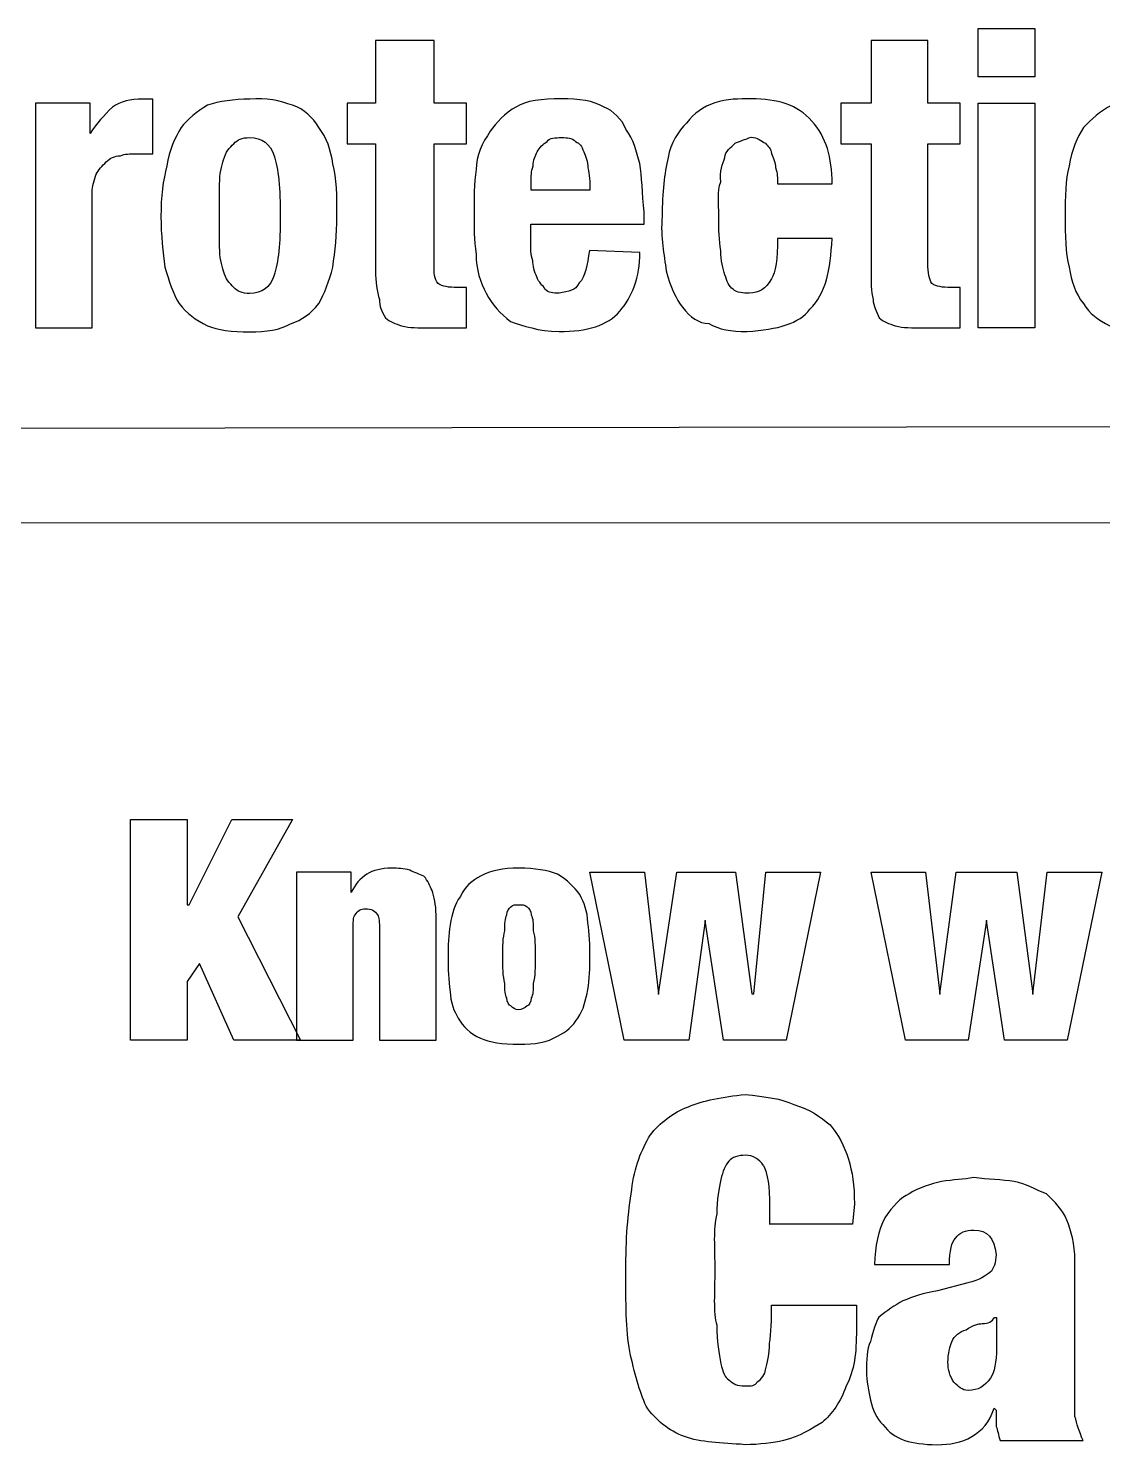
# Paper-space layout '1' of a CAD drawing. Header units: inches. Extents: x 1.3 to 17.9, y 1 to 11.6.
# Drawn here: x 15.49 to 15.888, y 6.682 to 7.207 of the extents above; entities that cross this region are included whole.
import ezdxf

# ---------------------------------------------------------------- set-up
doc = ezdxf.new("R2010")
doc.units = ezdxf.units.IN
doc.header["$MEASUREMENT"] = 0
doc.layers.add('ASEDOLIKE - Level 4', color=7, linetype='Continuous', lineweight=0)

psp = doc.layouts.new('1')

# ---------------------------------------------------------------- linework, layer by layer
at = {"layer": 'ASEDOLIKE - Level 4', "color": 7, "linetype": 'Continuous', "lineweight": 30}
for p, q in [((15.84192, 7.18912), (15.84192, 7.20711)), ((15.84192, 7.20711), (15.86292, 7.20711)), ((15.86292, 7.20711), (15.86292, 7.18912)), ((15.86292, 7.18912), (15.84192, 7.18912)), ((15.84192, 7.09613), (15.84192, 7.17937)), ((15.84192, 7.17937), (15.86292, 7.17937)), ((15.86292, 7.17937), (15.86292, 7.09613)), ((15.86292, 7.09613), (15.84192, 7.09613)), ((16.99806, 7.06103), (14.90368, 7.05803)), ((17.10379, 7.02428), (14.85944, 7.02353)), ((15.52773, 6.83218), (15.52773, 6.91392)), ((15.52773, 6.91392), (15.54873, 6.91392)), ((15.54873, 6.91392), (15.54873, 6.88242)), ((15.54948, 6.88242), (15.56522, 6.91392)), ((15.56522, 6.91392), (15.58772, 6.91392)), ((15.58772, 6.91392), (15.56747, 6.87792)), ((15.7107, 6.83218), (15.69795, 6.89442)), ((15.69795, 6.89442), (15.7182, 6.89442)), ((15.7182, 6.89442), (15.72345, 6.84943)), ((15.72345, 6.84943), (15.73019, 6.89442)), ((15.73019, 6.89442), (15.75194, 6.89442)), ((15.75194, 6.89442), (15.75794, 6.84943)), ((15.75869, 6.84943), (15.76319, 6.89442)), ((15.76319, 6.89442), (15.78344, 6.89442)), ((15.78344, 6.89442), (15.77069, 6.83218)), ((15.81493, 6.83218), (15.80218, 6.89442)), ((15.80218, 6.89442), (15.82243, 6.89442)), ((15.82243, 6.89442), (15.82768, 6.84943)), ((15.82768, 6.84943), (15.83368, 6.89442)), ((15.83368, 6.89442), (15.85617, 6.89442)), ((15.85617, 6.89442), (15.86217, 6.84943)), ((15.86217, 6.84943), (15.86742, 6.89442)), ((15.86742, 6.89442), (15.88767, 6.89442)), ((15.88767, 6.89442), (15.87492, 6.83218)), ((15.54873, 6.88242), (15.54948, 6.88242)), ((15.56747, 6.87792), (15.59072, 6.83218)), ((15.74069, 6.87642), (15.73469, 6.83218)), ((15.74744, 6.83218), (15.74069, 6.87642)), ((15.84492, 6.87642), (15.83818, 6.83218)), ((15.85167, 6.83218), (15.84492, 6.87642)), ((15.55323, 6.86068), (15.54873, 6.85393)), ((15.56597, 6.83218), (15.55323, 6.86068)), ((15.54873, 6.85393), (15.54873, 6.83218)), ((15.75794, 6.84943), (15.75869, 6.84943)), ((15.54873, 6.83218), (15.52773, 6.83218)), ((15.59072, 6.83218), (15.56597, 6.83218)), ((15.73469, 6.83218), (15.7107, 6.83218)), ((15.77069, 6.83218), (15.74744, 6.83218)), ((15.83818, 6.83218), (15.81493, 6.83218)), ((15.87492, 6.83218), (15.85167, 6.83218))]:
    psp.add_line(p, q, dxfattribs=at)
for points, knots in [([(15.64021, 7.20261), (15.64021, 7.20261), (15.64021, 7.17937), (15.64021, 7.17937), (15.64021, 7.17937), (15.65221, 7.17937), (15.65221, 7.17937), (15.65221, 7.17937), (15.65221, 7.16437), (15.65221, 7.16437), (15.65221, 7.16437), (15.64021, 7.16437), (15.64021, 7.16437), (15.64021, 7.16437), (15.64021, 7.12013), (15.64021, 7.12013), (15.64021, 7.11638), (15.64021, 7.11413), (15.64171, 7.11263), (15.64246, 7.11188), (15.64471, 7.11113), (15.64771, 7.11113), (15.64846, 7.11113), (15.64921, 7.11113), (15.64996, 7.11113), (15.65071, 7.11113), (15.65146, 7.11113), (15.65221, 7.11113), (15.65221, 7.11113), (15.65221, 7.09613), (15.65221, 7.09613), (15.64996, 7.09613), (15.64771, 7.09613), (15.64546, 7.09613), (15.64321, 7.09613), (15.64096, 7.09613), (15.63871, 7.09613), (15.63421, 7.09613), (15.63121, 7.09613), (15.62821, 7.09688), (15.62596, 7.09763), (15.62371, 7.09838), (15.62221, 7.09988), (15.62071, 7.10213), (15.61996, 7.10438), (15.61996, 7.10663), (15.61921, 7.10963), (15.61846, 7.11338), (15.61846, 7.11713), (15.61846, 7.11713), (15.61846, 7.16437), (15.61846, 7.16437), (15.61846, 7.16437), (15.60797, 7.16437), (15.60797, 7.16437), (15.60797, 7.16437), (15.60797, 7.17937), (15.60797, 7.17937), (15.60797, 7.17937), (15.61846, 7.17937), (15.61846, 7.17937), (15.61846, 7.17937), (15.61846, 7.20261), (15.61846, 7.20261), (15.61846, 7.20261), (15.64021, 7.20261), (15.64021, 7.20261)], [0, 0, 0, 0, 0.045455, 0.045455, 0.045455, 0.090909, 0.090909, 0.090909, 0.136364, 0.136364, 0.136364, 0.181818, 0.181818, 0.181818, 0.227273, 0.227273, 0.227273, 0.272727, 0.272727, 0.272727, 0.318182, 0.318182, 0.318182, 0.363636, 0.363636, 0.363636, 0.409091, 0.409091, 0.409091, 0.454545, 0.454545, 0.454545, 0.5, 0.5, 0.5, 0.545455, 0.545455, 0.545455, 0.590909, 0.590909, 0.590909, 0.636364, 0.636364, 0.636364, 0.681818, 0.681818, 0.681818, 0.727273, 0.727273, 0.727273, 0.772727, 0.772727, 0.772727, 0.818182, 0.818182, 0.818182, 0.863636, 0.863636, 0.863636, 0.909091, 0.909091, 0.909091, 0.954545, 0.954545, 0.954545, 1, 1, 1, 1]), ([(15.82318, 7.20261), (15.82318, 7.20261), (15.82318, 7.17937), (15.82318, 7.17937), (15.82318, 7.17937), (15.83518, 7.17937), (15.83518, 7.17937), (15.83518, 7.17937), (15.83518, 7.16437), (15.83518, 7.16437), (15.83518, 7.16437), (15.82318, 7.16437), (15.82318, 7.16437), (15.82318, 7.16437), (15.82318, 7.12013), (15.82318, 7.12013), (15.82318, 7.11638), (15.82393, 7.11413), (15.82468, 7.11263), (15.82543, 7.11188), (15.82768, 7.11113), (15.83068, 7.11113), (15.83143, 7.11113), (15.83218, 7.11113), (15.83293, 7.11113), (15.83368, 7.11113), (15.83443, 7.11113), (15.83518, 7.11113), (15.83518, 7.11113), (15.83518, 7.09613), (15.83518, 7.09613), (15.83293, 7.09613), (15.83068, 7.09613), (15.82843, 7.09613), (15.82618, 7.09613), (15.82393, 7.09613), (15.82168, 7.09613), (15.81718, 7.09613), (15.81418, 7.09613), (15.81118, 7.09688), (15.80893, 7.09763), (15.80668, 7.09838), (15.80518, 7.09988), (15.80443, 7.10213), (15.80293, 7.10438), (15.80293, 7.10663), (15.80218, 7.10963), (15.80218, 7.11338), (15.80218, 7.11713), (15.80218, 7.11713), (15.80218, 7.16437), (15.80218, 7.16437), (15.80218, 7.16437), (15.79093, 7.16437), (15.79093, 7.16437), (15.79093, 7.16437), (15.79093, 7.17937), (15.79093, 7.17937), (15.79093, 7.17937), (15.80218, 7.17937), (15.80218, 7.17937), (15.80218, 7.17937), (15.80218, 7.20261), (15.80218, 7.20261), (15.80218, 7.20261), (15.82318, 7.20261), (15.82318, 7.20261)], [0, 0, 0, 0, 0.045455, 0.045455, 0.045455, 0.090909, 0.090909, 0.090909, 0.136364, 0.136364, 0.136364, 0.181818, 0.181818, 0.181818, 0.227273, 0.227273, 0.227273, 0.272727, 0.272727, 0.272727, 0.318182, 0.318182, 0.318182, 0.363636, 0.363636, 0.363636, 0.409091, 0.409091, 0.409091, 0.454545, 0.454545, 0.454545, 0.5, 0.5, 0.5, 0.545455, 0.545455, 0.545455, 0.590909, 0.590909, 0.590909, 0.636364, 0.636364, 0.636364, 0.681818, 0.681818, 0.681818, 0.727273, 0.727273, 0.727273, 0.772727, 0.772727, 0.772727, 0.818182, 0.818182, 0.818182, 0.863636, 0.863636, 0.863636, 0.909091, 0.909091, 0.909091, 0.954545, 0.954545, 0.954545, 1, 1, 1, 1]), ([(15.51273, 7.17937), (15.51273, 7.17937), (15.51273, 7.16812), (15.51273, 7.16812), (15.51273, 7.16812), (15.51273, 7.16812), (15.51273, 7.16812), (15.51498, 7.17187), (15.51798, 7.17487), (15.52098, 7.17787), (15.52398, 7.18012), (15.52773, 7.18087), (15.53223, 7.18087), (15.53298, 7.18087), (15.53298, 7.18087), (15.53373, 7.18087), (15.53448, 7.18087), (15.53523, 7.18087), (15.53598, 7.18087), (15.53598, 7.18087), (15.53598, 7.16062), (15.53598, 7.16062), (15.53448, 7.16062), (15.53373, 7.16062), (15.53223, 7.16062), (15.53148, 7.16062), (15.53073, 7.16062), (15.52923, 7.16062), (15.52773, 7.16062), (15.52548, 7.16062), (15.52398, 7.15987), (15.52173, 7.15987), (15.52023, 7.15912), (15.51873, 7.15762), (15.51723, 7.15612), (15.51573, 7.15462), (15.51498, 7.15312), (15.51423, 7.15087), (15.51348, 7.14862), (15.51348, 7.14637), (15.51348, 7.14637), (15.51348, 7.09613), (15.51348, 7.09613), (15.51348, 7.09613), (15.49249, 7.09613), (15.49249, 7.09613), (15.49249, 7.09613), (15.49249, 7.17937), (15.49249, 7.17937), (15.49249, 7.17937), (15.51273, 7.17937), (15.51273, 7.17937)], [0, 0, 0, 0, 0.058824, 0.058824, 0.058824, 0.117647, 0.117647, 0.117647, 0.176471, 0.176471, 0.176471, 0.235294, 0.235294, 0.235294, 0.294118, 0.294118, 0.294118, 0.352941, 0.352941, 0.352941, 0.411765, 0.411765, 0.411765, 0.470588, 0.470588, 0.470588, 0.529412, 0.529412, 0.529412, 0.588235, 0.588235, 0.588235, 0.647059, 0.647059, 0.647059, 0.705882, 0.705882, 0.705882, 0.764706, 0.764706, 0.764706, 0.823529, 0.823529, 0.823529, 0.882353, 0.882353, 0.882353, 0.941176, 0.941176, 0.941176, 1, 1, 1, 1]), ([(15.54123, 7.15612), (15.54198, 7.16212), (15.54423, 7.16662), (15.54648, 7.17037), (15.54873, 7.17337), (15.55248, 7.17637), (15.55623, 7.17862), (15.56072, 7.18012), (15.56597, 7.18087), (15.57197, 7.18087), (15.57797, 7.18162), (15.58322, 7.18012), (15.58772, 7.17862), (15.59222, 7.17712), (15.59522, 7.17412), (15.59747, 7.17037), (15.60047, 7.16662), (15.60197, 7.16212), (15.60272, 7.15687), (15.60422, 7.15162), (15.60422, 7.14487), (15.60422, 7.13738), (15.60422, 7.13063), (15.60347, 7.12463), (15.60272, 7.11863), (15.60122, 7.11338), (15.59972, 7.10888), (15.59747, 7.10513), (15.59447, 7.10138), (15.59147, 7.09913), (15.58697, 7.09763), (15.58322, 7.09538), (15.57797, 7.09463), (15.57197, 7.09463), (15.56522, 7.09463), (15.55997, 7.09538), (15.55623, 7.09688), (15.55173, 7.09913), (15.54873, 7.10138), (15.54573, 7.10513), (15.54348, 7.10888), (15.54198, 7.11338), (15.54048, 7.11863), (15.53973, 7.12388), (15.53898, 7.13063), (15.53898, 7.13738), (15.53898, 7.14487), (15.53973, 7.15087), (15.54123, 7.15612)], [0, 0, 0, 0, 0.0625, 0.0625, 0.0625, 0.125, 0.125, 0.125, 0.1875, 0.1875, 0.1875, 0.25, 0.25, 0.25, 0.3125, 0.3125, 0.3125, 0.375, 0.375, 0.375, 0.4375, 0.4375, 0.4375, 0.5, 0.5, 0.5, 0.5625, 0.5625, 0.5625, 0.625, 0.625, 0.625, 0.6875, 0.6875, 0.6875, 0.75, 0.75, 0.75, 0.8125, 0.8125, 0.8125, 0.875, 0.875, 0.875, 0.9375, 0.9375, 0.9375, 1, 1, 1, 1]), ([(15.67604, 7.12776), (15.67604, 7.12551), (15.67604, 7.12326), (15.67679, 7.12102), (15.67679, 7.11952), (15.67754, 7.11652), (15.67829, 7.11502), (15.67904, 7.11277), (15.68054, 7.11202), (15.68129, 7.11052), (15.68279, 7.10902), (15.68429, 7.10902), (15.68654, 7.10902), (15.69029, 7.10977), (15.69254, 7.10977), (15.69404, 7.11277), (15.69629, 7.11502), (15.69704, 7.11952), (15.69779, 7.12476), (15.69779, 7.12476), (15.71654, 7.12401), (15.71654, 7.12401), (15.71654, 7.11502), (15.71354, 7.10752), (15.70904, 7.10227), (15.70454, 7.09702), (15.69704, 7.09477), (15.68654, 7.09477), (15.67904, 7.09477), (15.67304, 7.09702), (15.66854, 7.09852), (15.6648, 7.10152), (15.6618, 7.10452), (15.65955, 7.10902), (15.6573, 7.11277), (15.6558, 7.11802), (15.6558, 7.12326), (15.65505, 7.12926), (15.65505, 7.13301), (15.65505, 7.13826), (15.65505, 7.14426), (15.65505, 7.14951), (15.6558, 7.15476), (15.6558, 7.16001), (15.65805, 7.16451), (15.66105, 7.16901), (15.6633, 7.17201), (15.66629, 7.17576), (15.67079, 7.17801), (15.67379, 7.18025), (15.68054, 7.181), (15.68729, 7.181), (15.69404, 7.181), (15.69929, 7.18025), (15.70304, 7.17801), (15.70679, 7.17651), (15.70979, 7.17351), (15.71129, 7.16976), (15.71429, 7.16601), (15.71504, 7.16151), (15.71654, 7.15701), (15.71729, 7.15251), (15.71729, 7.14576), (15.71804, 7.13901), (15.71804, 7.13901), (15.71804, 7.13451), (15.71804, 7.13451), (15.71804, 7.13451), (15.67604, 7.13451), (15.67604, 7.13451), (15.67604, 7.13451), (15.67604, 7.12776), (15.67604, 7.12776)], [0, 0, 0, 0, 0.041667, 0.041667, 0.041667, 0.083333, 0.083333, 0.083333, 0.125, 0.125, 0.125, 0.166667, 0.166667, 0.166667, 0.208333, 0.208333, 0.208333, 0.25, 0.25, 0.25, 0.291667, 0.291667, 0.291667, 0.333333, 0.333333, 0.333333, 0.375, 0.375, 0.375, 0.416667, 0.416667, 0.416667, 0.458333, 0.458333, 0.458333, 0.5, 0.5, 0.5, 0.541667, 0.541667, 0.541667, 0.583333, 0.583333, 0.583333, 0.625, 0.625, 0.625, 0.666667, 0.666667, 0.666667, 0.708333, 0.708333, 0.708333, 0.75, 0.75, 0.75, 0.791667, 0.791667, 0.791667, 0.833333, 0.833333, 0.833333, 0.875, 0.875, 0.875, 0.916667, 0.916667, 0.916667, 0.958333, 0.958333, 0.958333, 1, 1, 1, 1]), ([(15.76678, 7.15551), (15.76678, 7.15701), (15.76603, 7.15926), (15.76528, 7.16076), (15.76528, 7.16226), (15.76378, 7.16376), (15.76303, 7.16451), (15.76153, 7.16526), (15.76003, 7.16676), (15.75778, 7.16676), (15.75553, 7.16601), (15.75328, 7.16526), (15.75178, 7.16451), (15.75028, 7.16301), (15.74803, 7.16151), (15.74803, 7.15926), (15.74728, 7.15701), (15.74578, 7.15401), (15.74653, 7.15026), (15.74503, 7.14651), (15.74578, 7.14276), (15.74578, 7.13751), (15.74578, 7.13226), (15.74578, 7.12851), (15.74653, 7.12476), (15.74653, 7.12102), (15.74728, 7.11802), (15.74803, 7.11577), (15.74878, 7.11352), (15.74953, 7.11127), (15.75103, 7.11052), (15.75253, 7.10902), (15.75478, 7.10902), (15.75703, 7.10902), (15.76078, 7.10902), (15.76303, 7.11052), (15.76528, 7.11427), (15.76678, 7.11652), (15.76753, 7.12177), (15.76753, 7.12926), (15.76753, 7.12926), (15.78777, 7.12926), (15.78777, 7.12926), (15.78702, 7.11727), (15.78552, 7.10902), (15.77952, 7.10302), (15.77578, 7.09777), (15.76753, 7.09552), (15.75628, 7.09477), (15.75028, 7.09477), (15.74578, 7.09552), (15.74203, 7.09777), (15.73828, 7.09777), (15.73528, 7.10002), (15.73228, 7.10377), (15.73003, 7.10677), (15.72778, 7.11127), (15.72628, 7.11727), (15.72553, 7.12326), (15.72403, 7.12926), (15.72478, 7.13751), (15.72478, 7.14651), (15.72553, 7.15326), (15.72703, 7.15926), (15.72778, 7.16451), (15.73078, 7.16901), (15.73378, 7.17201), (15.73678, 7.17576), (15.73978, 7.17801), (15.74428, 7.1795), (15.74878, 7.181), (15.75328, 7.181), (15.75778, 7.181), (15.76753, 7.181), (15.77503, 7.17876), (15.78027, 7.17276), (15.78552, 7.16676), (15.78777, 7.15926), (15.78777, 7.14951), (15.78777, 7.14951), (15.76753, 7.14951), (15.76753, 7.14951), (15.76753, 7.15176), (15.76753, 7.15326), (15.76678, 7.15551)], [0, 0, 0, 0, 0.035714, 0.035714, 0.035714, 0.071429, 0.071429, 0.071429, 0.107143, 0.107143, 0.107143, 0.142857, 0.142857, 0.142857, 0.178571, 0.178571, 0.178571, 0.214286, 0.214286, 0.214286, 0.25, 0.25, 0.25, 0.285714, 0.285714, 0.285714, 0.321429, 0.321429, 0.321429, 0.357143, 0.357143, 0.357143, 0.392857, 0.392857, 0.392857, 0.428571, 0.428571, 0.428571, 0.464286, 0.464286, 0.464286, 0.5, 0.5, 0.5, 0.535714, 0.535714, 0.535714, 0.571429, 0.571429, 0.571429, 0.607143, 0.607143, 0.607143, 0.642857, 0.642857, 0.642857, 0.678571, 0.678571, 0.678571, 0.714286, 0.714286, 0.714286, 0.75, 0.75, 0.75, 0.785714, 0.785714, 0.785714, 0.821429, 0.821429, 0.821429, 0.857143, 0.857143, 0.857143, 0.892857, 0.892857, 0.892857, 0.928571, 0.928571, 0.928571, 0.964286, 0.964286, 0.964286, 1, 1, 1, 1]), ([(15.87567, 7.15612), (15.87642, 7.16212), (15.87867, 7.16662), (15.88092, 7.17037), (15.88392, 7.17337), (15.88692, 7.17637), (15.89142, 7.17862), (15.89517, 7.18012), (15.90041, 7.18087), (15.90641, 7.18087), (15.91241, 7.18162), (15.91766, 7.18012), (15.92216, 7.17862), (15.92666, 7.17712), (15.92966, 7.17412), (15.93191, 7.17037), (15.93491, 7.16662), (15.93641, 7.16212), (15.93716, 7.15687), (15.93866, 7.15162), (15.93866, 7.14487), (15.93866, 7.13738), (15.93866, 7.13063), (15.93866, 7.12463), (15.93716, 7.11863), (15.93641, 7.11338), (15.93416, 7.10888), (15.93191, 7.10513), (15.92891, 7.10138), (15.92591, 7.09913), (15.92141, 7.09763), (15.91766, 7.09538), (15.91241, 7.09463), (15.90641, 7.09463), (15.89966, 7.09463), (15.89442, 7.09538), (15.89067, 7.09688), (15.88617, 7.09913), (15.88317, 7.10138), (15.88092, 7.10513), (15.87792, 7.10888), (15.87642, 7.11338), (15.87567, 7.11863), (15.87417, 7.12388), (15.87417, 7.13063), (15.87417, 7.13738), (15.87417, 7.14487), (15.87417, 7.15087), (15.87567, 7.15612)], [0, 0, 0, 0, 0.0625, 0.0625, 0.0625, 0.125, 0.125, 0.125, 0.1875, 0.1875, 0.1875, 0.25, 0.25, 0.25, 0.3125, 0.3125, 0.3125, 0.375, 0.375, 0.375, 0.4375, 0.4375, 0.4375, 0.5, 0.5, 0.5, 0.5625, 0.5625, 0.5625, 0.625, 0.625, 0.625, 0.6875, 0.6875, 0.6875, 0.75, 0.75, 0.75, 0.8125, 0.8125, 0.8125, 0.875, 0.875, 0.875, 0.9375, 0.9375, 0.9375, 1, 1, 1, 1]), ([(15.56072, 7.12613), (15.56072, 7.12238), (15.56147, 7.11938), (15.56222, 7.11713), (15.56297, 7.11413), (15.56447, 7.11263), (15.56597, 7.11113), (15.56747, 7.10963), (15.56897, 7.10888), (15.57197, 7.10888), (15.57647, 7.10888), (15.57947, 7.11113), (15.58097, 7.11563), (15.58247, 7.12013), (15.58322, 7.12763), (15.58322, 7.13738), (15.58322, 7.14787), (15.58247, 7.15537), (15.58097, 7.15987), (15.57947, 7.16437), (15.57647, 7.16662), (15.57197, 7.16662), (15.56897, 7.16662), (15.56747, 7.16587), (15.56597, 7.16437), (15.56447, 7.16287), (15.56297, 7.16137), (15.56222, 7.15837), (15.56147, 7.15612), (15.56072, 7.15312), (15.56072, 7.14937), (15.56072, 7.14562), (15.56072, 7.14187), (15.56072, 7.13738), (15.56072, 7.13363), (15.56072, 7.12988), (15.56072, 7.12613)], [0, 0, 0, 0, 0.083333, 0.083333, 0.083333, 0.166667, 0.166667, 0.166667, 0.25, 0.25, 0.25, 0.333333, 0.333333, 0.333333, 0.416667, 0.416667, 0.416667, 0.5, 0.5, 0.5, 0.583333, 0.583333, 0.583333, 0.666667, 0.666667, 0.666667, 0.75, 0.75, 0.75, 0.833333, 0.833333, 0.833333, 0.916667, 0.916667, 0.916667, 1, 1, 1, 1]), ([(15.6972, 7.15537), (15.6972, 7.15762), (15.69645, 7.15987), (15.6957, 7.16137), (15.69495, 7.16362), (15.6942, 7.16437), (15.6927, 7.16512), (15.6912, 7.16662), (15.6897, 7.16662), (15.68745, 7.16662), (15.6852, 7.16662), (15.68295, 7.16662), (15.6822, 7.16512), (15.6807, 7.16437), (15.6792, 7.16287), (15.67845, 7.16137), (15.6777, 7.15987), (15.67695, 7.15837), (15.67695, 7.15612), (15.6762, 7.15387), (15.6762, 7.15237), (15.6762, 7.15012), (15.6762, 7.15012), (15.6762, 7.14712), (15.6762, 7.14712), (15.6762, 7.14712), (15.69795, 7.14712), (15.69795, 7.14712), (15.69795, 7.15012), (15.69795, 7.15312), (15.6972, 7.15537)], [0, 0, 0, 0, 0.1, 0.1, 0.1, 0.2, 0.2, 0.2, 0.3, 0.3, 0.3, 0.4, 0.4, 0.4, 0.5, 0.5, 0.5, 0.6, 0.6, 0.6, 0.7, 0.7, 0.7, 0.8, 0.8, 0.8, 0.9, 0.9, 0.9, 1, 1, 1, 1]), ([(15.60947, 6.89442), (15.60947, 6.89442), (15.60947, 6.88692), (15.60947, 6.88692), (15.60947, 6.88692), (15.60947, 6.88692), (15.60947, 6.88692), (15.61247, 6.89292), (15.61696, 6.89592), (15.62446, 6.89592), (15.62671, 6.89592), (15.62896, 6.89592), (15.63121, 6.89517), (15.63271, 6.89442), (15.63496, 6.89367), (15.63646, 6.89292), (15.63796, 6.89142), (15.63871, 6.88917), (15.63946, 6.88767), (15.64021, 6.88542), (15.64096, 6.88242), (15.64096, 6.87867), (15.64096, 6.87867), (15.64096, 6.83218), (15.64096, 6.83218), (15.64096, 6.83218), (15.61996, 6.83218), (15.61996, 6.83218), (15.61996, 6.83218), (15.61996, 6.87342), (15.61996, 6.87342), (15.61996, 6.87567), (15.61996, 6.87792), (15.61921, 6.87867), (15.61846, 6.88017), (15.61696, 6.88092), (15.61472, 6.88092), (15.61322, 6.88092), (15.61172, 6.88017), (15.61097, 6.87867), (15.61022, 6.87792), (15.61022, 6.87567), (15.61022, 6.87342), (15.61022, 6.87342), (15.61022, 6.83218), (15.61022, 6.83218), (15.61022, 6.83218), (15.58922, 6.83218), (15.58922, 6.83218), (15.58922, 6.83218), (15.58922, 6.89442), (15.58922, 6.89442), (15.58922, 6.89442), (15.60947, 6.89442), (15.60947, 6.89442)], [0, 0, 0, 0, 0.055556, 0.055556, 0.055556, 0.111111, 0.111111, 0.111111, 0.166667, 0.166667, 0.166667, 0.222222, 0.222222, 0.222222, 0.277778, 0.277778, 0.277778, 0.333333, 0.333333, 0.333333, 0.388889, 0.388889, 0.388889, 0.444444, 0.444444, 0.444444, 0.5, 0.5, 0.5, 0.555556, 0.555556, 0.555556, 0.611111, 0.611111, 0.611111, 0.666667, 0.666667, 0.666667, 0.722222, 0.722222, 0.722222, 0.777778, 0.777778, 0.777778, 0.833333, 0.833333, 0.833333, 0.888889, 0.888889, 0.888889, 0.944444, 0.944444, 0.944444, 1, 1, 1, 1]), ([(15.6972, 6.85093), (15.69645, 6.84718), (15.6957, 6.84343), (15.69345, 6.84043), (15.69195, 6.83743), (15.68895, 6.83518), (15.68595, 6.83368), (15.6822, 6.83143), (15.6777, 6.83068), (15.6717, 6.83068), (15.66571, 6.83068), (15.66046, 6.83143), (15.65746, 6.83293), (15.65371, 6.83443), (15.65071, 6.83743), (15.64921, 6.84043), (15.64771, 6.84268), (15.64621, 6.84643), (15.64621, 6.85018), (15.64546, 6.85468), (15.64546, 6.85843), (15.64546, 6.86292), (15.64546, 6.86742), (15.64546, 6.87117), (15.64621, 6.87492), (15.64696, 6.87942), (15.64771, 6.88242), (15.64996, 6.88542), (15.65146, 6.88917), (15.65446, 6.89142), (15.65746, 6.89292), (15.66121, 6.89517), (15.66571, 6.89592), (15.6717, 6.89592), (15.6777, 6.89592), (15.6822, 6.89517), (15.68595, 6.89367), (15.6897, 6.89142), (15.69195, 6.88917), (15.6942, 6.88617), (15.6957, 6.88317), (15.6972, 6.88017), (15.6972, 6.87567), (15.69795, 6.87192), (15.69795, 6.86742), (15.69795, 6.86292), (15.69795, 6.85918), (15.69795, 6.85468), (15.6972, 6.85093)], [0, 0, 0, 0, 0.0625, 0.0625, 0.0625, 0.125, 0.125, 0.125, 0.1875, 0.1875, 0.1875, 0.25, 0.25, 0.25, 0.3125, 0.3125, 0.3125, 0.375, 0.375, 0.375, 0.4375, 0.4375, 0.4375, 0.5, 0.5, 0.5, 0.5625, 0.5625, 0.5625, 0.625, 0.625, 0.625, 0.6875, 0.6875, 0.6875, 0.75, 0.75, 0.75, 0.8125, 0.8125, 0.8125, 0.875, 0.875, 0.875, 0.9375, 0.9375, 0.9375, 1, 1, 1, 1]), ([(15.66646, 6.85318), (15.66646, 6.85093), (15.66646, 6.84868), (15.66721, 6.84793), (15.66721, 6.84643), (15.66796, 6.84493), (15.66871, 6.84493), (15.66946, 6.84418), (15.67021, 6.84343), (15.6717, 6.84343), (15.67245, 6.84343), (15.67395, 6.84418), (15.6747, 6.84493), (15.67545, 6.84493), (15.6762, 6.84643), (15.6762, 6.84793), (15.67695, 6.84868), (15.67695, 6.85093), (15.67695, 6.85318), (15.6777, 6.85618), (15.6777, 6.85918), (15.6777, 6.86292), (15.6777, 6.86667), (15.6777, 6.87042), (15.67695, 6.87267), (15.67695, 6.87567), (15.67695, 6.87717), (15.6762, 6.87867), (15.6762, 6.88017), (15.67545, 6.88092), (15.6747, 6.88167), (15.67395, 6.88242), (15.67245, 6.88242), (15.6717, 6.88242), (15.67021, 6.88242), (15.66946, 6.88242), (15.66871, 6.88167), (15.66796, 6.88092), (15.66721, 6.88017), (15.66721, 6.87867), (15.66646, 6.87717), (15.66646, 6.87567), (15.66646, 6.87267), (15.66571, 6.87042), (15.66571, 6.86667), (15.66571, 6.86292), (15.66571, 6.85918), (15.66571, 6.85618), (15.66646, 6.85318)], [0, 0, 0, 0, 0.0625, 0.0625, 0.0625, 0.125, 0.125, 0.125, 0.1875, 0.1875, 0.1875, 0.25, 0.25, 0.25, 0.3125, 0.3125, 0.3125, 0.375, 0.375, 0.375, 0.4375, 0.4375, 0.4375, 0.5, 0.5, 0.5, 0.5625, 0.5625, 0.5625, 0.625, 0.625, 0.625, 0.6875, 0.6875, 0.6875, 0.75, 0.75, 0.75, 0.8125, 0.8125, 0.8125, 0.875, 0.875, 0.875, 0.9375, 0.9375, 0.9375, 1, 1, 1, 1]), ([(15.76228, 6.78583), (15.76078, 6.78807), (15.75853, 6.78957), (15.75553, 6.78957), (15.75328, 6.78957), (15.75028, 6.78882), (15.74953, 6.78733), (15.74803, 6.78583), (15.74728, 6.78358), (15.74653, 6.78058), (15.74578, 6.77758), (15.74503, 6.77308), (15.74503, 6.76783), (15.74353, 6.76183), (15.74428, 6.75583), (15.74428, 6.74683), (15.74428, 6.73933), (15.74353, 6.73108), (15.74503, 6.72659), (15.74503, 6.72059), (15.74578, 6.71609), (15.74653, 6.71234), (15.74728, 6.70934), (15.74803, 6.70709), (15.74953, 6.70634), (15.75103, 6.70484), (15.75253, 6.70409), (15.75553, 6.70409), (15.75778, 6.70409), (15.75928, 6.70409), (15.76003, 6.70559), (15.76153, 6.70634), (15.76303, 6.70859), (15.76303, 6.71009), (15.76378, 6.71234), (15.76453, 6.71609), (15.76453, 6.71984), (15.76528, 6.72359), (15.76528, 6.72884), (15.76528, 6.73408), (15.76528, 6.73408), (15.79677, 6.73408), (15.79677, 6.73408), (15.79677, 6.73408), (15.79677, 6.72509), (15.79677, 6.72509), (15.79677, 6.71609), (15.79602, 6.71009), (15.79302, 6.70409), (15.79077, 6.69809), (15.78777, 6.69359), (15.78402, 6.69059), (15.78027, 6.68834), (15.77578, 6.68534), (15.76978, 6.68384), (15.76603, 6.68309), (15.76078, 6.68234), (15.75553, 6.68234), (15.74653, 6.68309), (15.73903, 6.68309), (15.73303, 6.68534), (15.72703, 6.68759), (15.72253, 6.69134), (15.71879, 6.69659), (15.71654, 6.70184), (15.71429, 6.70934), (15.71279, 6.71684), (15.71129, 6.72509), (15.71129, 6.73483), (15.71129, 6.74683), (15.71129, 6.75808), (15.71204, 6.76858), (15.71354, 6.77683), (15.71429, 6.78508), (15.71729, 6.79182), (15.72029, 6.79707), (15.72403, 6.80157), (15.72853, 6.80532), (15.73453, 6.80757), (15.73978, 6.80982), (15.74728, 6.81132), (15.75553, 6.81207), (15.76303, 6.81132), (15.76903, 6.81057), (15.77353, 6.80832), (15.77952, 6.80682), (15.78327, 6.80382), (15.78702, 6.80082), (15.79002, 6.79707), (15.79227, 6.79332), (15.79377, 6.78807), (15.79527, 6.78358), (15.79602, 6.77833), (15.79602, 6.77158), (15.79602, 6.77158), (15.79527, 6.76408), (15.79527, 6.76408), (15.79527, 6.76408), (15.76453, 6.76408), (15.76453, 6.76408)], [0, 0, 0, 0, 0.030303, 0.030303, 0.030303, 0.060606, 0.060606, 0.060606, 0.090909, 0.090909, 0.090909, 0.121212, 0.121212, 0.121212, 0.151515, 0.151515, 0.151515, 0.181818, 0.181818, 0.181818, 0.212121, 0.212121, 0.212121, 0.242424, 0.242424, 0.242424, 0.272727, 0.272727, 0.272727, 0.30303, 0.30303, 0.30303, 0.333333, 0.333333, 0.333333, 0.363636, 0.363636, 0.363636, 0.393939, 0.393939, 0.393939, 0.424242, 0.424242, 0.424242, 0.454545, 0.454545, 0.454545, 0.484848, 0.484848, 0.484848, 0.515152, 0.515152, 0.515152, 0.545455, 0.545455, 0.545455, 0.575758, 0.575758, 0.575758, 0.606061, 0.606061, 0.606061, 0.636364, 0.636364, 0.636364, 0.666667, 0.666667, 0.666667, 0.69697, 0.69697, 0.69697, 0.727273, 0.727273, 0.727273, 0.757576, 0.757576, 0.757576, 0.787879, 0.787879, 0.787879, 0.818182, 0.818182, 0.818182, 0.848485, 0.848485, 0.848485, 0.878788, 0.878788, 0.878788, 0.909091, 0.909091, 0.909091, 0.939394, 0.939394, 0.939394, 0.969697, 0.969697, 0.969697, 1, 1, 1, 1]), ([(15.76469, 6.76394), (15.76469, 6.76394), (15.76469, 6.77069), (15.76469, 6.77069), (15.76469, 6.77819), (15.76394, 6.78269), (15.76244, 6.78569)], [0, 0, 0, 0, 0.5, 0.5, 0.5, 1, 1, 1, 1]), ([(15.84851, 6.68909), (15.84851, 6.69134), (15.84851, 6.69284), (15.84851, 6.69509), (15.84851, 6.69509), (15.84776, 6.69584), (15.84776, 6.69584), (15.84626, 6.69059), (15.84326, 6.68759), (15.83951, 6.68534), (15.83576, 6.68309), (15.83127, 6.68234), (15.82677, 6.68234), (15.82152, 6.68234), (15.81777, 6.68309), (15.81477, 6.68384), (15.81102, 6.68534), (15.80877, 6.68684), (15.80652, 6.68984), (15.80427, 6.69209), (15.80277, 6.69509), (15.80202, 6.69884), (15.80127, 6.70184), (15.80052, 6.70634), (15.80052, 6.70934), (15.80052, 6.71384), (15.80052, 6.71759), (15.80202, 6.72059), (15.80277, 6.72434), (15.80427, 6.72809), (15.80502, 6.72959), (15.80802, 6.73183), (15.81102, 6.73408), (15.81402, 6.73558), (15.81777, 6.73708), (15.82152, 6.73858), (15.82677, 6.73933), (15.82677, 6.73933), (15.83801, 6.74233), (15.83801, 6.74233), (15.84251, 6.74308), (15.84476, 6.74533), (15.84626, 6.74608), (15.84776, 6.74758), (15.84851, 6.74983), (15.84851, 6.75283), (15.84776, 6.75883), (15.84551, 6.76183), (15.84026, 6.76183), (15.83726, 6.76183), (15.83501, 6.76108), (15.83351, 6.75883), (15.83202, 6.75733), (15.83127, 6.75433), (15.83127, 6.74908), (15.83127, 6.74908), (15.80352, 6.74908), (15.80352, 6.74908), (15.80352, 6.75583), (15.80502, 6.76183), (15.80727, 6.76633), (15.81027, 6.77083), (15.81327, 6.77383), (15.81627, 6.77533), (15.82002, 6.77758), (15.82452, 6.77908), (15.82827, 6.77983), (15.83277, 6.78058), (15.83651, 6.78058), (15.84026, 6.78133), (15.84551, 6.78058), (15.85076, 6.78058), (15.85526, 6.77983), (15.85976, 6.77908), (15.86276, 6.77683), (15.86726, 6.77533), (15.87026, 6.77233), (15.87326, 6.76933), (15.87476, 6.76558), (15.87626, 6.76183), (15.87776, 6.75658), (15.87776, 6.75058), (15.87776, 6.75058), (15.87776, 6.70484), (15.87776, 6.70484), (15.87776, 6.70034), (15.87776, 6.69659), (15.87776, 6.69284), (15.87851, 6.68984), (15.87926, 6.68759), (15.88076, 6.68384), (15.88076, 6.68384), (15.85001, 6.68384), (15.85001, 6.68384), (15.84926, 6.68609), (15.84926, 6.68759), (15.84851, 6.68909)], [0, 0, 0, 0, 0.03125, 0.03125, 0.03125, 0.0625, 0.0625, 0.0625, 0.09375, 0.09375, 0.09375, 0.125, 0.125, 0.125, 0.15625, 0.15625, 0.15625, 0.1875, 0.1875, 0.1875, 0.21875, 0.21875, 0.21875, 0.25, 0.25, 0.25, 0.28125, 0.28125, 0.28125, 0.3125, 0.3125, 0.3125, 0.34375, 0.34375, 0.34375, 0.375, 0.375, 0.375, 0.40625, 0.40625, 0.40625, 0.4375, 0.4375, 0.4375, 0.46875, 0.46875, 0.46875, 0.5, 0.5, 0.5, 0.53125, 0.53125, 0.53125, 0.5625, 0.5625, 0.5625, 0.59375, 0.59375, 0.59375, 0.625, 0.625, 0.625, 0.65625, 0.65625, 0.65625, 0.6875, 0.6875, 0.6875, 0.71875, 0.71875, 0.71875, 0.75, 0.75, 0.75, 0.78125, 0.78125, 0.78125, 0.8125, 0.8125, 0.8125, 0.84375, 0.84375, 0.84375, 0.875, 0.875, 0.875, 0.90625, 0.90625, 0.90625, 0.9375, 0.9375, 0.9375, 0.96875, 0.96875, 0.96875, 1, 1, 1, 1]), ([(15.84642, 6.70695), (15.84792, 6.7092), (15.84867, 6.71295), (15.84867, 6.7182), (15.84867, 6.7182), (15.84867, 6.72945), (15.84867, 6.72945), (15.84867, 6.72945), (15.84792, 6.72945), (15.84792, 6.72945), (15.84717, 6.72795), (15.84567, 6.7272), (15.84342, 6.7272), (15.84192, 6.7272), (15.83967, 6.72645), (15.83743, 6.72495), (15.83518, 6.7242), (15.83293, 6.7227), (15.83218, 6.72045), (15.83143, 6.71895), (15.83068, 6.71595), (15.83068, 6.71295), (15.83068, 6.70995), (15.83143, 6.7077), (15.83293, 6.70545), (15.83443, 6.70395), (15.83593, 6.70245), (15.83818, 6.70245), (15.84192, 6.70245), (15.84417, 6.70395), (15.84642, 6.70695)], [0, 0, 0, 0, 0.1, 0.1, 0.1, 0.2, 0.2, 0.2, 0.3, 0.3, 0.3, 0.4, 0.4, 0.4, 0.5, 0.5, 0.5, 0.6, 0.6, 0.6, 0.7, 0.7, 0.7, 0.8, 0.8, 0.8, 0.9, 0.9, 0.9, 1, 1, 1, 1])]:
    psp.add_open_spline(points, degree=3, knots=knots, dxfattribs=at)
for p in [(15.74069, 6.87642), (15.84492, 6.87642), (15.72345, 6.84943), (15.82768, 6.84943), (15.86217, 6.84943)]:
    psp.add_point(p, dxfattribs=at)

doc.saveas('drawing.dxf')
